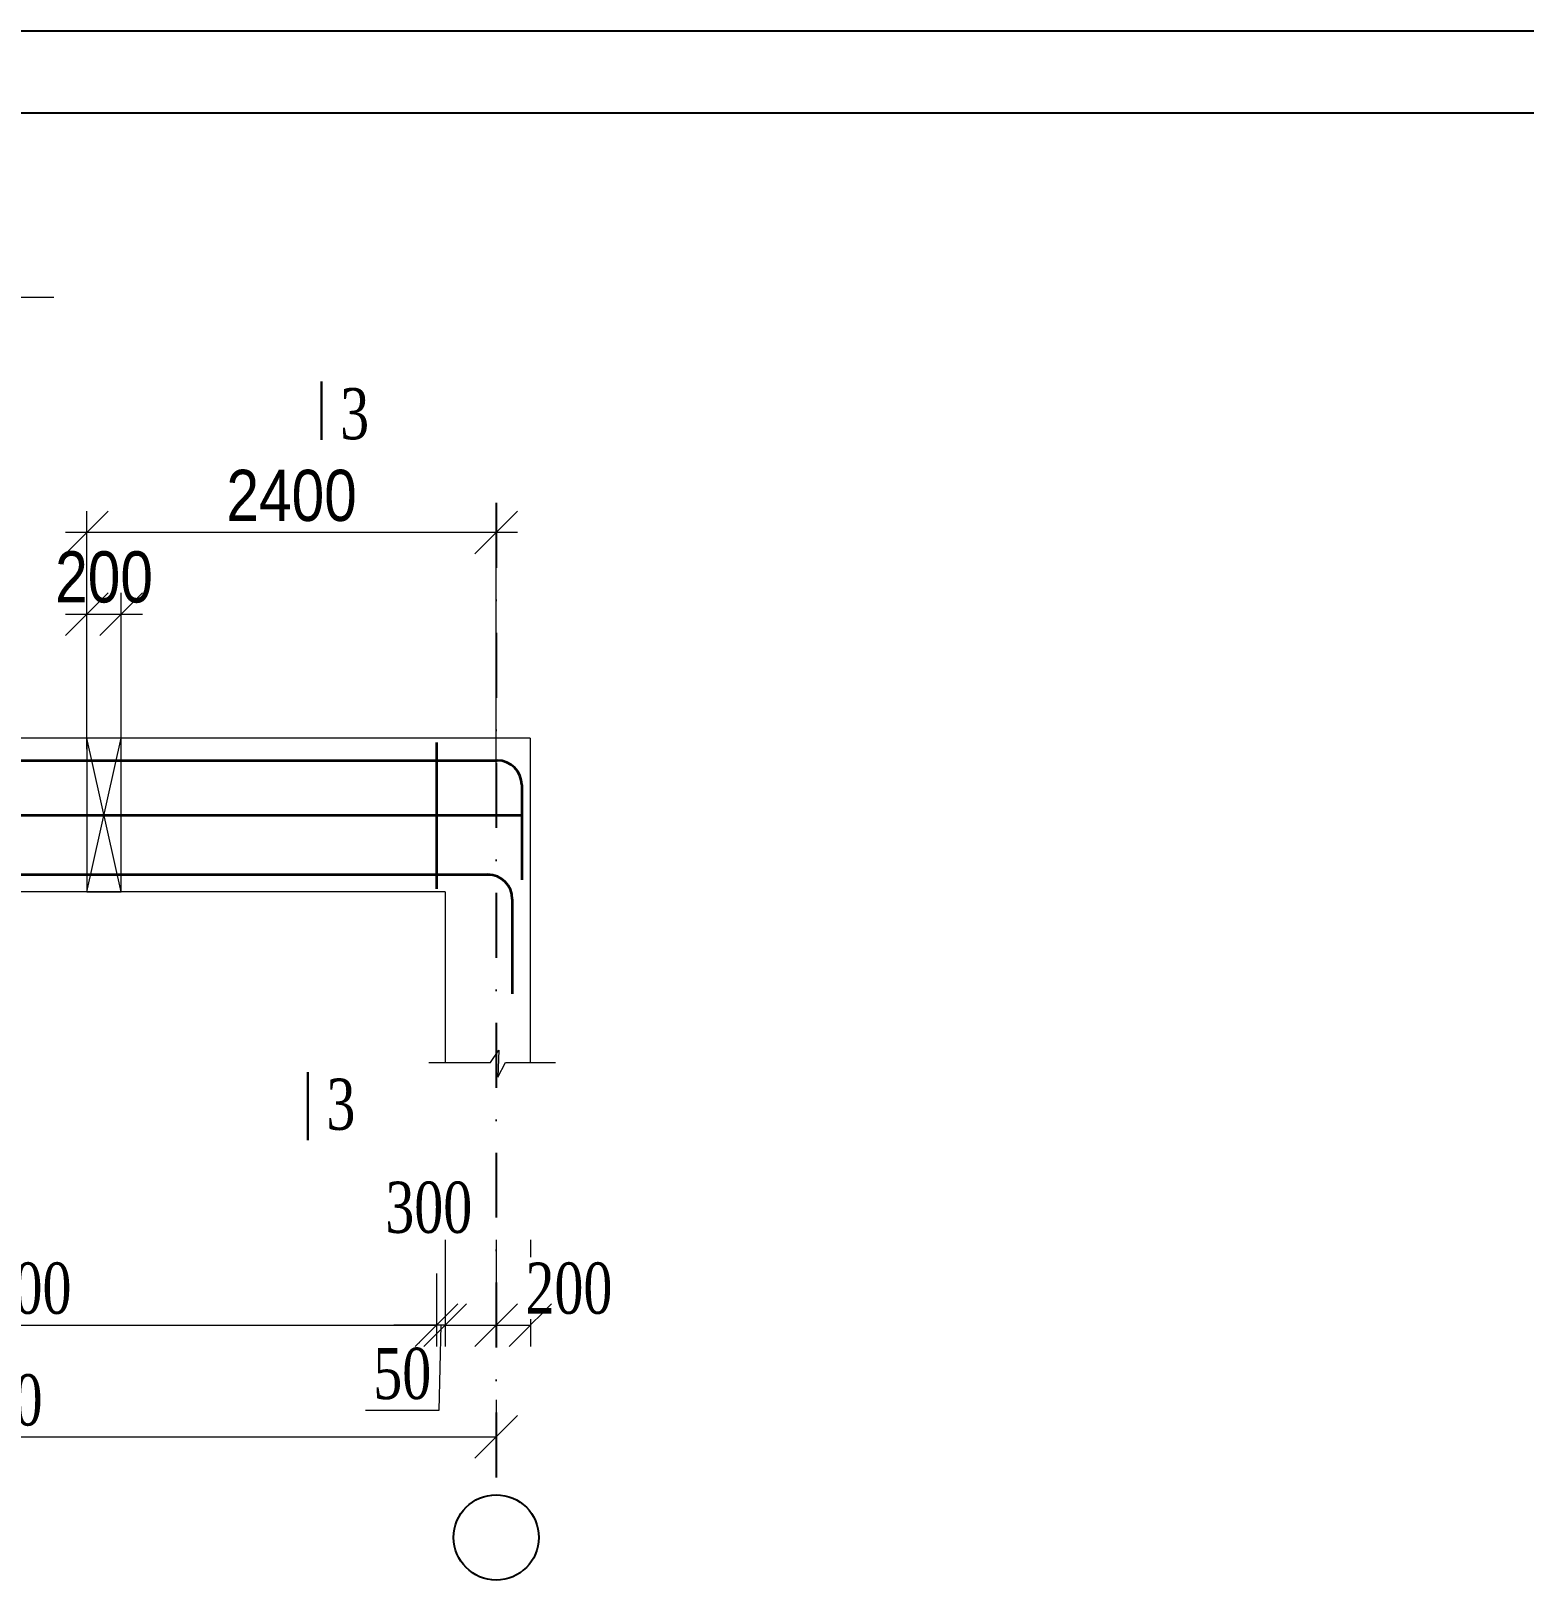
# Model space of a CAD drawing. Header units: millimetres. Extents: x -149347 to 251215, y -2929184 to -2541447.
# Drawn here: x 79073 to 87829, y -2808056 to -2798972 of the extents above; entities that cross this region are included whole.
import ezdxf

# ---------------------------------------------------------------- set-up
doc = ezdxf.new("R2010")
doc.units = ezdxf.units.MM
doc.linetypes.add('DASHDOTX2', pattern=[50.8, 25.4, -12.7, 0, -12.7])
doc.layers.add('APS_MADEIRA', color=35, linetype='Continuous', lineweight=15)
doc.styles.add('400', font='times.ttf', dxfattribs={"width": 0.75, "height": 300})
doc.styles.add('style1', font='A3TI(LA).TTF', dxfattribs={"height": 400})
doc.styles.add('style6', font='ARIALN.TTF', dxfattribs={"height": 300})
doc.dimstyles.new('DIM_100', dxfattribs={"dimscale": 100, "dimtxt": 250, "dimasz": 2.5, "dimexe": 1.25, "dimexo": 0.625, "dimtad": 1, "dimdec": 0, "dimtxsty": 'style1', "dimblk": 'OBLIQUE', "dimcen": 2.5, "dimdle": 1.25, "dimclrd": 251, "dimclre": 251, "dimaunit": 1, "dimadec": 3, "dimazin": 0, "dimtfac": 1, "dimtdec": 0, "dimtmove": 1, "dimatfit": 3, "dimfxl": 1.25, "dimlwd": 5, "dimlwe": 5, "dimarcsym": 0})

# ---------------------------------------------------------------- blocks, each defined once
blk = doc.blocks.new('_Oblique')
at = {"color": 0, "linetype": 'ByBlock', "lineweight": -2}
blk.add_line((-0.5, -0.5), (0.5, 0.5), dxfattribs=at)
blk = doc.blocks.new('*D625')
at = {"color": 251, "lineweight": 5, "ltscale": 50, "transparency": 16777216}
for p, q in [((81801.5, -2806061.5), (81801.5, -2806686.5)), ((82001.5, -2806061.5), (82001.5, -2806686.5))]:
    blk.add_line(p, q, dxfattribs=at)
at = {"color": 251, "linetype": 'ByBlock', "lineweight": 5, "ltscale": 50, "transparency": 16777216}
blk.add_line((81800.2, -2806561.5), (82002.7, -2806561.5), dxfattribs=at)
at = {"layer": 'Defpoints', "color": 0, "lineweight": 15, "ltscale": 50, "transparency": 16777216}
for p in [(81801.5, -2805650.5), (82001.5, -2805650.5)]:
    blk.add_point(p, dxfattribs=at)
at = {"color": 0, "lineweight": 15, "ltscale": 50, "transparency": 16777216, "insert": (82227.7, -2806346.4), "char_height": 300, "attachment_point": 5, "style": '400', "bg_fill": 3, "box_fill_scale": 1.1, "bg_fill_color": 9, "bg_fill_true_color": 13158600, "bg_fill_transparency": 0}
blk.add_mtext('{\\fTimes New Roman|b0|i0|c238|p18;2}00', dxfattribs=at)
at = {"layer": 'Defpoints', "color": 0, "lineweight": 15, "ltscale": 50, "transparency": 16777216}
blk.add_point((82001.5, -2806561.5), dxfattribs=at)
at = {"color": 251, "lineweight": 5, "ltscale": 50, "transparency": 16777216, "xscale": 250, "yscale": 250, "zscale": 250, "rotation": 180}
blk.add_blockref('_Oblique', (81801.5, -2806561.5), dxfattribs=at)
at = {"color": 251, "lineweight": 5, "ltscale": 50, "transparency": 16777216, "xscale": 250, "yscale": 250, "zscale": 250}
blk.add_blockref('_Oblique', (82001.5, -2806561.5), dxfattribs=at)
blk = doc.blocks.new('*D846')
at = {"color": 251, "lineweight": 5, "ltscale": 50, "transparency": 16777216}
for p, q in [((81501.5, -2806061.5), (81501.5, -2806686.5)), ((81801.5, -2806061.5), (81801.5, -2806686.5))]:
    blk.add_line(p, q, dxfattribs=at)
at = {"color": 251, "linetype": 'ByBlock', "lineweight": 5, "ltscale": 50, "transparency": 16777216}
blk.add_line((81500.2, -2806561.5), (81802.7, -2806561.5), dxfattribs=at)
at = {"layer": 'Defpoints', "color": 0, "lineweight": 15, "ltscale": 50, "transparency": 16777216}
for p in [(81801.5, -2805923.8), (81801.5, -2806561.5)]:
    blk.add_point(p, dxfattribs=at)
at = {"color": 251, "lineweight": 5, "ltscale": 50, "transparency": 16777216, "xscale": 250, "yscale": 250, "zscale": 250, "rotation": 180}
blk.add_blockref('_Oblique', (81501.5, -2806561.5), dxfattribs=at)
at = {"color": 251, "lineweight": 5, "ltscale": 50, "transparency": 16777216, "xscale": 250, "yscale": 250, "zscale": 250}
blk.add_blockref('_Oblique', (81801.5, -2806561.5), dxfattribs=at)
at = {"color": 0, "lineweight": 15, "ltscale": 50, "transparency": 16777216, "insert": (81405.9, -2805621.9), "char_height": 300, "attachment_point": 5, "style": '400', "bg_fill": 3, "box_fill_scale": 1.1, "bg_fill_color": 9, "bg_fill_true_color": 13158600, "bg_fill_transparency": 0}
blk.add_mtext('{\\fTimes New Roman|b0|i0|c238|p18;\\P3}00', dxfattribs=at)
at = {"layer": 'Defpoints', "color": 0, "lineweight": 15, "ltscale": 50, "transparency": 16777216}
blk.add_point((81501.5, -2805935.5), dxfattribs=at)
blk = doc.blocks.new('*D631')
at = {"color": 251, "lineweight": 5, "ltscale": 50, "transparency": 16777216}
for p, q in [((81451.5, -2806257.8), (81451.5, -2806686.5)), ((81501.5, -2806257.8), (81501.5, -2806686.5))]:
    blk.add_line(p, q, dxfattribs=at)
at = {"color": 251, "linetype": 'ByBlock', "lineweight": 5, "ltscale": 50, "transparency": 16777216}
for p, q in [((81451.5, -2806561.5), (81201.5, -2806561.5)), ((81501.5, -2806561.5), (81451.5, -2806561.5)), ((81501.5, -2806561.5), (81451.5, -2806561.5)), ((81476.5, -2806561.5), (81465.2, -2807061.5)), ((81501.5, -2806561.5), (81751.5, -2806561.5)), ((81465.2, -2807061.5), (81035.7, -2807061.5))]:
    blk.add_line(p, q, dxfattribs=at)
at = {"layer": 'Defpoints', "color": 0, "lineweight": 15, "ltscale": 50, "transparency": 16777216}
for p in [(81451.5, -2806195.3), (81501.5, -2806195.3), (81451.5, -2806561.5)]:
    blk.add_point(p, dxfattribs=at)
at = {"color": 0, "lineweight": 15, "ltscale": 50, "transparency": 16777216, "insert": (81250.5, -2806846.4), "char_height": 300, "attachment_point": 5, "style": '400', "bg_fill": 3, "box_fill_scale": 1.1, "bg_fill_color": 9, "bg_fill_true_color": 13158600, "bg_fill_transparency": 0}
blk.add_mtext('50', dxfattribs=at)
at = {"color": 251, "lineweight": 5, "ltscale": 50, "transparency": 16777216, "xscale": 250, "yscale": 250, "zscale": 250}
blk.add_blockref('_Oblique', (81451.5, -2806561.5), dxfattribs=at)
at = {"color": 251, "lineweight": 5, "ltscale": 50, "transparency": 16777216, "xscale": 250, "yscale": 250, "zscale": 250, "rotation": 180}
blk.add_blockref('_Oblique', (81501.5, -2806561.5), dxfattribs=at)
blk = doc.blocks.new('*D632')
at = {"color": 251, "lineweight": 5, "ltscale": 50, "transparency": 16777216}
for p, q in [((76150.5, -2806320.3), (76150.5, -2806686.5)), ((81451.5, -2806257.8), (81451.5, -2806686.5))]:
    blk.add_line(p, q, dxfattribs=at)
at = {"color": 251, "linetype": 'ByBlock', "lineweight": 5, "ltscale": 50, "transparency": 16777216}
blk.add_line((76149.2, -2806561.5), (81452.7, -2806561.5), dxfattribs=at)
at = {"layer": 'Defpoints', "color": 0, "lineweight": 15, "ltscale": 50, "transparency": 16777216}
for p in [(81451.5, -2806195.3), (76150.5, -2806257.8), (81451.5, -2806561.5)]:
    blk.add_point(p, dxfattribs=at)
at = {"color": 251, "lineweight": 5, "ltscale": 50, "transparency": 16777216, "xscale": 250, "yscale": 250, "zscale": 250, "rotation": 180}
blk.add_blockref('_Oblique', (76150.5, -2806561.5), dxfattribs=at)
at = {"color": 251, "lineweight": 5, "ltscale": 50, "transparency": 16777216, "xscale": 250, "yscale": 250, "zscale": 250}
blk.add_blockref('_Oblique', (81451.5, -2806561.5), dxfattribs=at)
at = {"color": 0, "lineweight": 15, "ltscale": 50, "transparency": 16777216, "insert": (78801, -2806346.4), "char_height": 300, "attachment_point": 5, "style": '400', "bg_fill": 3, "box_fill_scale": 1.1, "bg_fill_color": 9, "bg_fill_true_color": 13158600, "bg_fill_transparency": 0}
blk.add_mtext('{\\fTimes New Roman|b0|i0|c238|p18;53x100}', dxfattribs=at)
blk = doc.blocks.new('*D633')
at = {"color": 251, "lineweight": 5, "ltscale": 50, "transparency": 16777216}
for p, q in [((75801.5, -2806999.6), (75801.5, -2807341.7)), ((81801.5, -2806999.6), (81801.5, -2807341.7))]:
    blk.add_line(p, q, dxfattribs=at)
at = {"color": 251, "linetype": 'ByBlock', "lineweight": 5, "ltscale": 50, "transparency": 16777216}
blk.add_line((75800.2, -2807216.7), (81802.7, -2807216.7), dxfattribs=at)
at = {"layer": 'Defpoints', "color": 0, "lineweight": 15, "ltscale": 50, "transparency": 16777216}
for p in [(75801.5, -2806937.1), (81801.5, -2806937.1), (81801.5, -2807216.7)]:
    blk.add_point(p, dxfattribs=at)
at = {"color": 251, "lineweight": 5, "ltscale": 50, "transparency": 16777216, "xscale": 250, "yscale": 250, "zscale": 250, "rotation": 180}
blk.add_blockref('_Oblique', (75801.5, -2807216.7), dxfattribs=at)
at = {"color": 251, "lineweight": 5, "ltscale": 50, "transparency": 16777216, "xscale": 250, "yscale": 250, "zscale": 250}
blk.add_blockref('_Oblique', (81801.5, -2807216.7), dxfattribs=at)
at = {"color": 0, "lineweight": 15, "ltscale": 50, "transparency": 16777216, "insert": (78801.5, -2807001.6), "char_height": 300, "attachment_point": 5, "style": '400', "bg_fill": 3, "box_fill_scale": 1.1, "bg_fill_color": 9, "bg_fill_true_color": 13158600, "bg_fill_transparency": 0}
blk.add_mtext('6000', dxfattribs=at)
blk = doc.blocks.new('*D634')
at = {"color": 251, "lineweight": 5, "ltscale": 50, "transparency": 16777216}
for p, q in [((79401.6, -2803057.5), (79401.6, -2801788.4)), ((81801.5, -2803366.6), (81801.5, -2801788.4))]:
    blk.add_line(p, q, dxfattribs=at)
at = {"color": 251, "linetype": 'ByBlock', "lineweight": 5, "ltscale": 50, "transparency": 16777216}
blk.add_line((81926.5, -2801913.4), (79276.6, -2801913.4), dxfattribs=at)
at = {"layer": 'Defpoints', "color": 0, "lineweight": 15, "ltscale": 50, "transparency": 16777216}
for p in [(79401.6, -2801913.4), (79401.6, -2803120), (81801.5, -2803429.1)]:
    blk.add_point(p, dxfattribs=at)
at = {"color": 251, "lineweight": 5, "ltscale": 50, "transparency": 16777216, "xscale": 250, "yscale": 250, "zscale": 250, "rotation": 180}
blk.add_blockref('_Oblique', (79401.6, -2801913.4), dxfattribs=at)
at = {"color": 251, "lineweight": 5, "ltscale": 50, "transparency": 16777216, "xscale": 250, "yscale": 250, "zscale": 250}
blk.add_blockref('_Oblique', (81801.5, -2801913.4), dxfattribs=at)
at = {"color": 0, "lineweight": 15, "ltscale": 50, "transparency": 16777216, "insert": (80601.6, -2801697.7), "char_height": 300, "attachment_point": 5, "style": 'style6'}
blk.add_mtext('2400', dxfattribs=at)
blk = doc.blocks.new('*D684')
at = {"color": 251, "lineweight": 5, "ltscale": 50, "transparency": 16777216}
for p, q in [((79401.6, -2803183.6), (79401.6, -2802266.3)), ((79601.7, -2803183.6), (79601.7, -2802266.3))]:
    blk.add_line(p, q, dxfattribs=at)
at = {"color": 251, "linetype": 'ByBlock', "lineweight": 5, "ltscale": 50, "transparency": 16777216}
blk.add_line((79276.6, -2802391.3), (79726.7, -2802391.3), dxfattribs=at)
at = {"layer": 'Defpoints', "color": 0, "lineweight": 15, "ltscale": 50, "transparency": 16777216}
for p in [(79601.7, -2802391.3), (79401.6, -2803246.1), (79601.7, -2803246.1)]:
    blk.add_point(p, dxfattribs=at)
at = {"color": 251, "lineweight": 5, "ltscale": 50, "transparency": 16777216, "xscale": 250, "yscale": 250, "zscale": 250, "rotation": 180}
blk.add_blockref('_Oblique', (79401.6, -2802391.3), dxfattribs=at)
at = {"color": 251, "lineweight": 5, "ltscale": 50, "transparency": 16777216, "xscale": 250, "yscale": 250, "zscale": 250}
blk.add_blockref('_Oblique', (79601.7, -2802391.3), dxfattribs=at)
at = {"color": 0, "lineweight": 15, "ltscale": 50, "transparency": 16777216, "insert": (79501.7, -2802175.7), "char_height": 300, "attachment_point": 5, "style": 'style6'}
blk.add_mtext('200', dxfattribs=at)
blk = doc.blocks.new('mekteb')
at = {"color": 0, "lineweight": 25}
blk.add_line((99643.1, -1821465.8), (139843.2, -1821465.8), dxfattribs=at)
at = {"color": 0, "lineweight": 25, "ltscale": 15}
blk.add_line((139343.2, -1821965.8), (101643.2, -1821965.8), dxfattribs=at)

msp = doc.modelspace()

# ---------------------------------------------------------------- linework, layer by layer
at = {"lineweight": 9}
msp.add_line((77306.15577, -2800533.17196), (79206.57163, -2800533.17196), dxfattribs=at)
at = {"color": 7, "lineweight": 30, "ltscale": 15}
for p, q in [((80777.28012, -2801027.76949), (80777.28012, -2801253.92229)), ((80777.28012, -2801027.76949), (80777.28012, -2801370.20737)), ((80696.53721, -2805076.73949), (80696.53721, -2805477.24263))]:
    msp.add_line(p, q, dxfattribs=at)
at = {"color": 252, "linetype": 'DASHDOTX2', "ltscale": 15, "true_color": 0xa97986}
msp.add_line((81801.47452, -2801739.30959), (81801.47452, -2807555.91531), dxfattribs=at)
at = {"color": 7, "lineweight": 15}
for p, q in [((81401.47166, -2803120.01257), (77403.80056, -2803120.01257)), ((82001.47452, -2803120.01257), (80760.7968, -2803120.01257)), ((82001.47452, -2803120.01257), (82001.47452, -2805020.78409)), ((81501.47166, -2804020.78409), (77419.22445, -2804020.78409)), ((81501.47166, -2804020.78409), (81501.47166, -2805020.78409)), ((82001.47452, -2804020.78409), (82001.47452, -2804554.11691))]:
    msp.add_line(p, q, dxfattribs=at)
at = {"color": 1, "lineweight": 15, "ltscale": 15}
for p, q in [((79400.47452, -2804020.78409), (79601.63611, -2803120.01257)), ((79601.63611, -2804020.78409), (79401.63611, -2803120.01257))]:
    msp.add_line(p, q, dxfattribs=at)
at = {"color": 7, "lineweight": 35}
for p, q in [((81451.47166, -2803144.12288), (81451.47166, -2804002.01818)), ((77403.80056, -2803250.0323), (81807.77114, -2803250.0323)), ((81451.47166, -2803288.64456), (81451.47166, -2803846.78537)), ((81451.47166, -2803339.31702), (81451.47166, -2803789.91661)), ((81951.47452, -2803393.73568), (81951.47452, -2803950.0323)), ((81951.47452, -2803572.31182), (75642.52325, -2803572.31182)), ((77419.22445, -2803919.0004), (81765.27611, -2803919.0004)), ((81895.88005, -2804062.70378), (81895.88005, -2804619.0004))]:
    msp.add_line(p, q, dxfattribs=at)
at = {"color": 1, "lineweight": 15, "ltscale": 15}
msp.add_lwpolyline([(79401.63611, -2803120.01257), (79401.63611, -2804020.78409)], dxfattribs=at)
msp.add_lwpolyline([(79401.63611, -2804020.78409), (79601.63611, -2804020.78409), (79601.63611, -2803120.01257), (79401.63611, -2803120.01257)], close=True, dxfattribs=at)
at = {"color": 7, "lineweight": 15}
msp.add_lwpolyline([(81405.4887, -2805020.7571), (81767.21603, -2805020.7571), (81816.38672, -2804948.5036), (81811.13327, -2805107.88001), (81855.87004, -2805020.7571), (82149.64065, -2805020.7571)], dxfattribs=at)
msp.add_circle((81801.47452, -2807805.73972), 249.82441)
at = {"layer": 'APS_MADEIRA', "color": 7, "lineweight": 35, "ltscale": 25}
for centre in [(81807.77114, -2803393.73568), (81752.17667, -2804062.70378)]:
    msp.add_arc(centre, 143.70338, 0, 90, dxfattribs=at)

# ---------------------------------------------------------------- texts
at = {"insert": (80886.56898, -2801066.35505), "char_height": 300, "attachment_point": 1, "style": '400'}
msp.add_mtext_dynamic_manual_height_columns('{\\fTimes New Roman|b0|i0|c238|p18;3}', width=263.5904201, gutter_width=12.5, heights=[0], dxfattribs=at)
at = {"color": 7, "lineweight": 15, "ltscale": 50, "insert": (80805.82607, -2805115.32505), "char_height": 300, "attachment_point": 1, "style": '400'}
msp.add_mtext_dynamic_manual_height_columns('{\\fTimes New Roman|b0|i0|c238|p18;3}', width=263.5904201, gutter_width=12.5, heights=[0], dxfattribs=at)

# ---------------------------------------------------------------- dimensions: what is measured, and where the dimension line sits
at = {"color": 231, "lineweight": 15, "ltscale": 50}
dim = msp.add_linear_dim(base=(79401.63611, -2801913.37481), p1=(81801.47452, -2803429.05691), p2=(79401.63611, -2803120.01257), dimstyle='DIM_100', override={"dimtxsty": 'style6'}, dxfattribs=at)
dim.commit()
dim.dimension.update_dxf_attribs({"geometry": '*D634', "text_midpoint": (80601.55531, -2801697.70291)})
dim = msp.add_linear_dim(base=(79601.73001, -2802391.34407), p1=(79401.63611, -2803246.05629), p2=(79601.73001, -2803246.05629), dimstyle='DIM_100', override={"dimtxsty": 'style6'}, dxfattribs=at)
dim.commit()
dim.dimension.update_dxf_attribs({"geometry": '*D684', "text_midpoint": (79501.68306, -2802391.34407), "dimtype": 160})

# ---------------------------------------------------------------- next in the draw order: dimensions: what is measured, and where the dimension line sits
at = {"color": 7, "lineweight": 15, "ltscale": 50}
dim = msp.add_linear_dim(base=(82001.47452, -2806561.50753), p1=(81801.47452, -2805650.48649), p2=(82001.47452, -2805650.48649), text='{\\fTimes New Roman|b0|i0|c238|p18;2}00', dimstyle='DIM_100', override={"dimscale": 1, "dimtxt": 300, "dimasz": 250, "dimexe": 125, "dimexo": 62.5, "dimgap": 62.5, "dimtxsty": '400', "dimcen": 250, "dimfxl": 500, "dimfxlon": 1, "dimtfill": 1, "dimtfillclr": 256, "dimarcsym": 1}, dxfattribs=at)
dim.commit()
dim.dimension.update_dxf_attribs({"geometry": '*D625', "text_midpoint": (82227.71465, -2806561.50753), "dimtype": 160})

# ---------------------------------------------------------------- next in the draw order: dimensions: what is measured, and where the dimension line sits
dim = msp.add_linear_dim(base=(81801.47452, -2806561.50753), p1=(81501.47166, -2805935.48389), p2=(81801.47452, -2805923.77854), text='{\\fTimes New Roman|b0|i0|c238|p18;\\P3}00', dimstyle='DIM_100', override={"dimscale": 1, "dimtxt": 300, "dimasz": 250, "dimexe": 125, "dimexo": 62.5, "dimgap": 62.5, "dimtxsty": '400', "dimcen": 250, "dimfxl": 500, "dimfxlon": 1, "dimtfill": 1, "dimtfillclr": 256, "dimarcsym": 1}, dxfattribs=at)
dim.commit()
dim.dimension.update_dxf_attribs({"geometry": '*D846', "text_midpoint": (81405.94201, -2806086.99269), "dimtype": 160})

# ---------------------------------------------------------------- next in the draw order: dimensions: what is measured, and where the dimension line sits
dim = msp.add_linear_dim(base=(81451.47166, -2806561.50753), p1=(81501.47166, -2806195.34361), p2=(81451.47166, -2806195.34361), angle=180, text='50', dimstyle='DIM_100', override={"dimscale": 1, "dimtxt": 300, "dimasz": 250, "dimexe": 125, "dimexo": 62.5, "dimgap": 62.5, "dimtxsty": '400', "dimcen": 250, "dimfxl": 500, "dimfxlon": 1, "dimtfill": 1, "dimtfillclr": 256, "dimarcsym": 1}, dxfattribs=at)
dim.commit()
dim.dimension.update_dxf_attribs({"geometry": '*D631', "text_midpoint": (81402.71395, -2807061.50753), "dimtype": 160})

# ---------------------------------------------------------------- next in the draw order: dimensions: what is measured, and where the dimension line sits
dim = msp.add_linear_dim(base=(81451.47166, -2806561.50753), p1=(76150.47452, -2806257.84361), p2=(81451.47166, -2806195.34361), text='{\\fTimes New Roman|b0|i0|c238|p18;53x100}', dimstyle='DIM_100', override={"dimscale": 1, "dimtxt": 300, "dimasz": 250, "dimexe": 125, "dimexo": 62.5, "dimgap": 62.5, "dimtxsty": '400', "dimcen": 250, "dimfxl": 500, "dimfxlon": 1, "dimtfill": 1, "dimtfillclr": 256, "dimarcsym": 1}, dxfattribs=at)
dim.commit()
dim.dimension.update_dxf_attribs({"geometry": '*D632', "text_midpoint": (78800.97309, -2806346.412)})
dim = msp.add_linear_dim(base=(81801.47452, -2807216.71801), p1=(75801.47452, -2806937.05854), p2=(81801.47452, -2806937.05854), dimstyle='DIM_100', override={"dimscale": 1, "dimtxt": 300, "dimasz": 250, "dimexe": 125, "dimexo": 62.5, "dimgap": 62.5, "dimtxsty": '400', "dimcen": 250, "dimfxl": 500, "dimfxlon": 1, "dimtfill": 1, "dimtfillclr": 256, "dimarcsym": 1}, dxfattribs=at)
dim.commit()
dim.dimension.update_dxf_attribs({"geometry": '*D633', "text_midpoint": (78801.47452, -2807001.62248)})

# ---------------------------------------------------------------- next in the draw order: block references
at = {"lineweight": 15, "xscale": 0.962501317234829, "yscale": 0.962501317234829, "zscale": 0.962501317234829}
msp.add_blockref('mekteb', (-28332.96186, -1045809.23759), dxfattribs=at)

doc.saveas('drawing.dxf')
